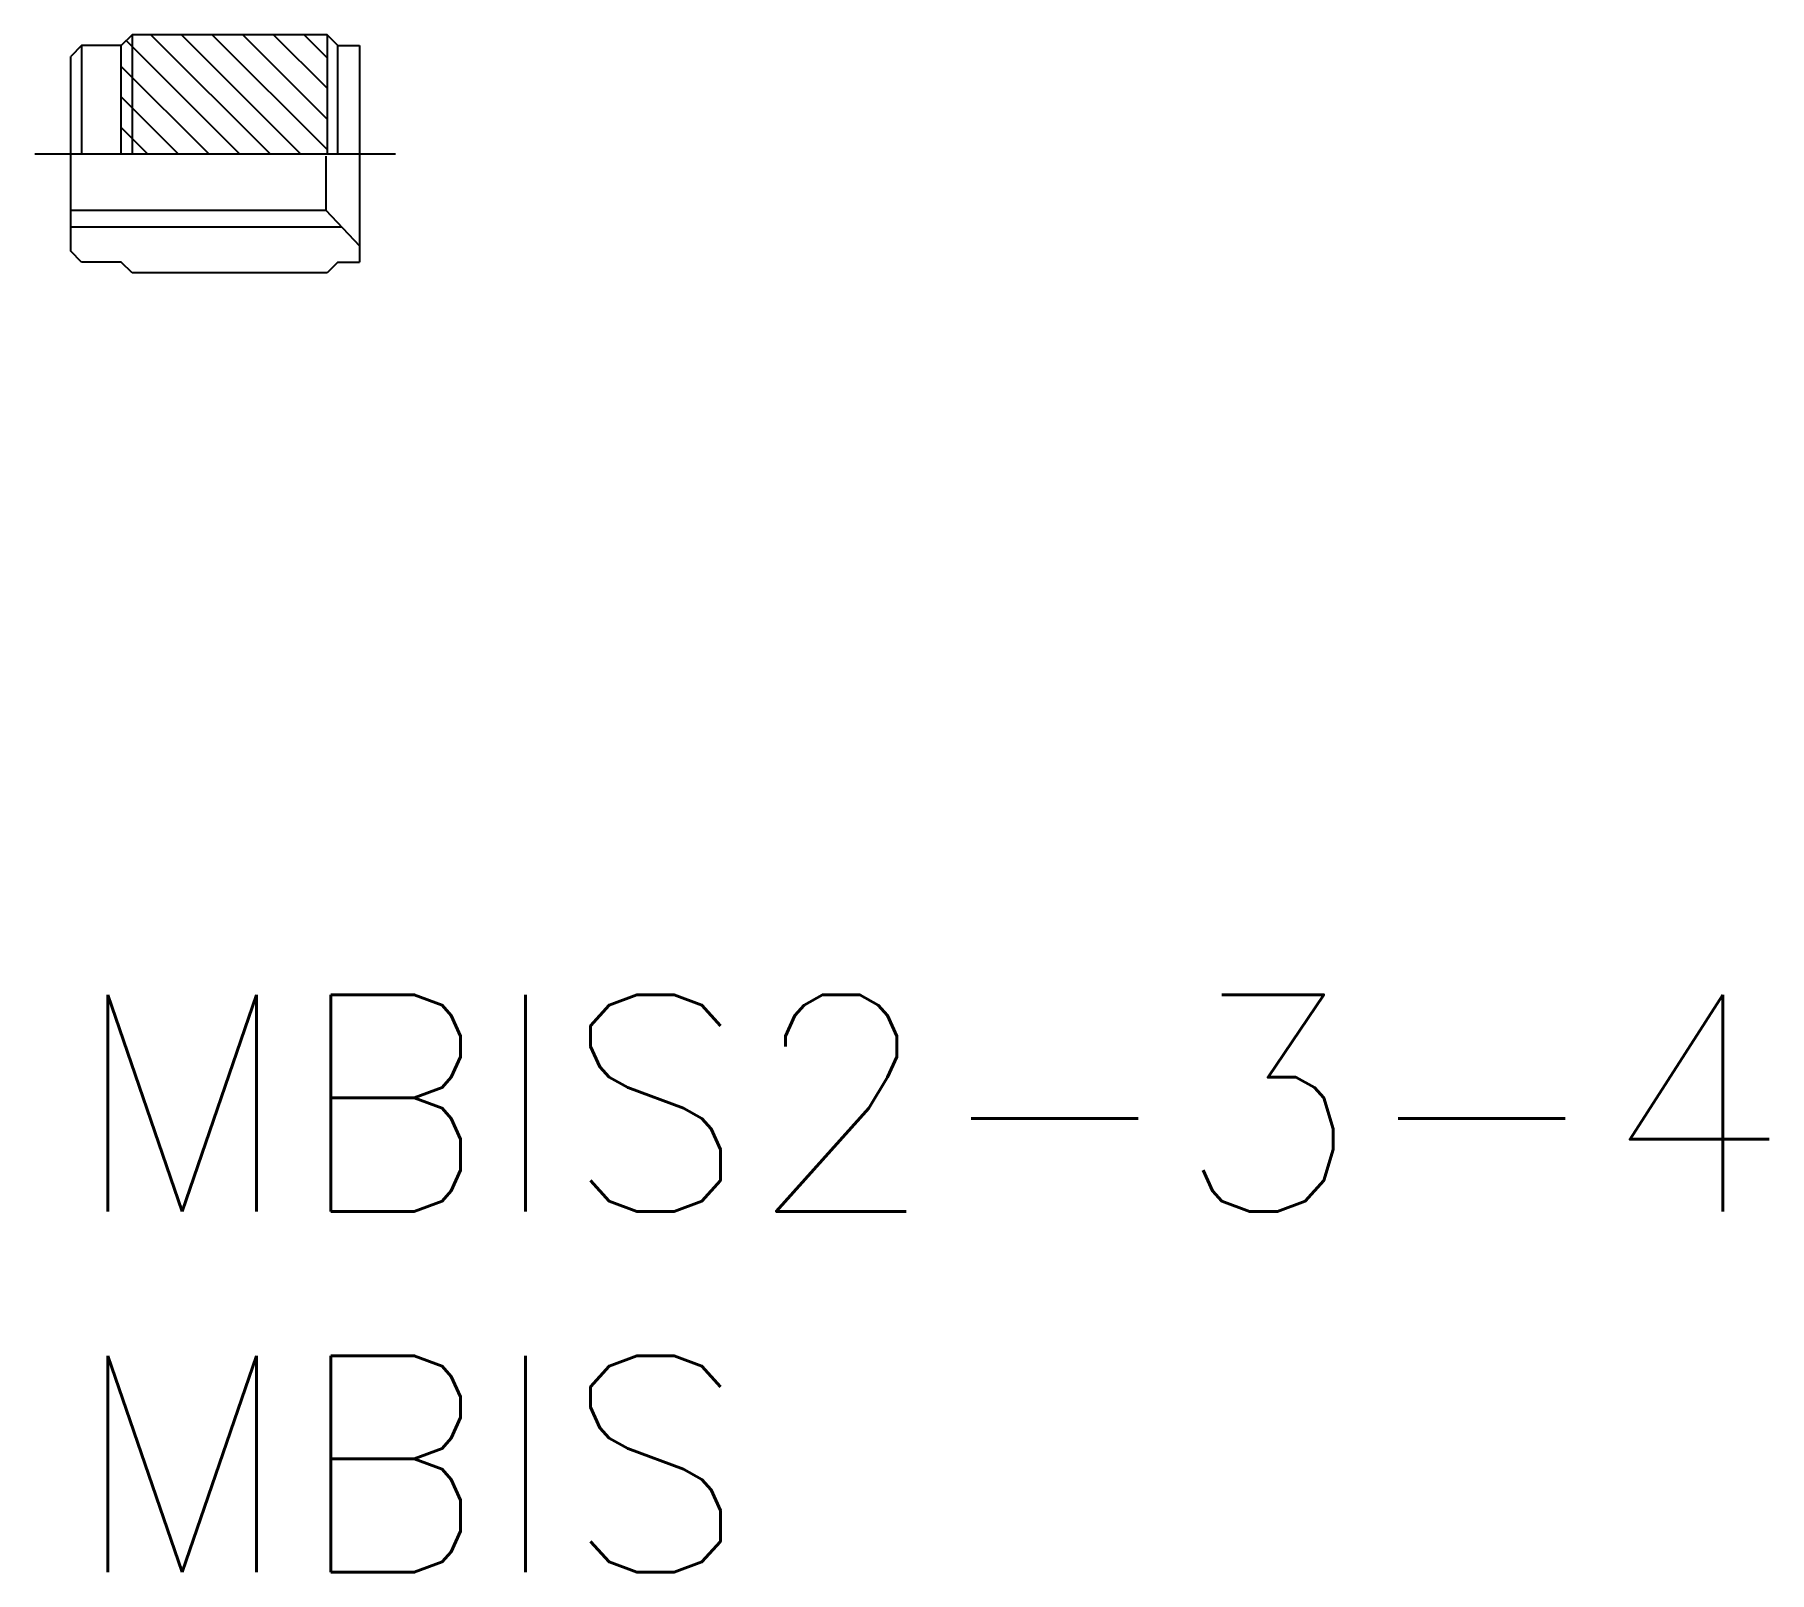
# Model space of a CAD drawing. Extents: x -0.5 to 23.5, y -8 to 13.3.
import ezdxf

# ---------------------------------------------------------------- set-up
doc = ezdxf.new("R2010")
doc.units = 0
doc.header["$LTSCALE"] = 0.5
doc.linetypes.add('CENTER', pattern=[50.8, 31.75, -6.35, 6.35, -6.35])
doc.linetypes.add('DASHDOT', pattern=[17, 10, -2, 3, -2])
for name, color, linetype in [('MSM_CENTER', 1, 'CENTER'), ('MSM_CONTINUOUS', 7, 'CONTINUOUS'), ('MSM_NARROW', 5, 'CONTINUOUS'), ('MSM_PART_NUMBER', 7, 'CONTINUOUS')]:
    doc.layers.add(name, color=color, linetype=linetype)
doc.styles.get("Standard").update_dxf_attribs({"font": 'txt.shx', "height": 3, "bigfont": 'bigfont.shx'})

msp = doc.modelspace()

# ---------------------------------------------------------------- linework, layer by layer
at = {"layer": 'MSM_CENTER', "linetype": 'DASHDOT'}
msp.add_line((-0.5, 11.65), (4.5, 11.65), dxfattribs=at)
at = {"layer": 'MSM_CONTINUOUS'}
for p, q in [((0.85, 13.3), (0.7, 13.15)), ((2.335, 11.65), (0.768, 13.218)), ((3.55, 13.3), (0.85, 13.3)), ((0.85, 13.3), (0.85, 11.65)), ((2.76, 11.65), (1.11, 13.3)), ((3.184, 11.65), (1.534, 13.3)), ((3.55, 11.708), (1.958, 13.3)), ((3.55, 12.132), (2.382, 13.3)), ((3.55, 12.557), (2.807, 13.3)), ((3.55, 12.981), (3.231, 13.3)), ((3.7, 13.15), (3.55, 13.3)), ((3.55, 13.3), (3.55, 11.65)), ((0.15, 13.15), (0, 13)), ((0, 10.3), (0, 13)), ((0.7, 13.15), (0.15, 13.15)), ((0.15, 13.15), (0.15, 11.65)), ((0.7, 11.65), (0.7, 13.15)), ((3.7, 13.15), (4, 13.15)), ((3.7, 11.65), (3.7, 13.15)), ((4, 13.15), (4, 10.15)), ((1.911, 11.65), (0.7, 12.861)), ((1.487, 11.65), (0.7, 12.437)), ((0.7, 12.013), (1.063, 11.65)), ((3.534, 11.616), (3.534, 10.867)), ((0, 10.867), (3.534, 10.867)), ((3.534, 10.867), (4, 10.376)), ((0.15, 10.15), (0, 10.3)), ((0.7, 10.15), (0.15, 10.15)), ((0.85, 10), (0.7, 10.15)), ((3.7, 10.15), (3.55, 10)), ((3.7, 10.15), (4, 10.15)), ((3.55, 10), (0.85, 10))]:
    msp.add_line(p, q, dxfattribs=at)
at = {"layer": 'MSM_NARROW', "linetype": 'CONTINUOUS'}
msp.add_line((0, 10.64), (3.749, 10.64), dxfattribs=at)

# ---------------------------------------------------------------- texts
at = {"layer": 'MSM_PART_NUMBER'}
for s, p in [('MBIS2-3-4', (0, -3)), ('MBIS', (0, -8))]:
    msp.add_text(s, height=3, dxfattribs=at).set_placement(p)

doc.saveas('drawing.dxf')
